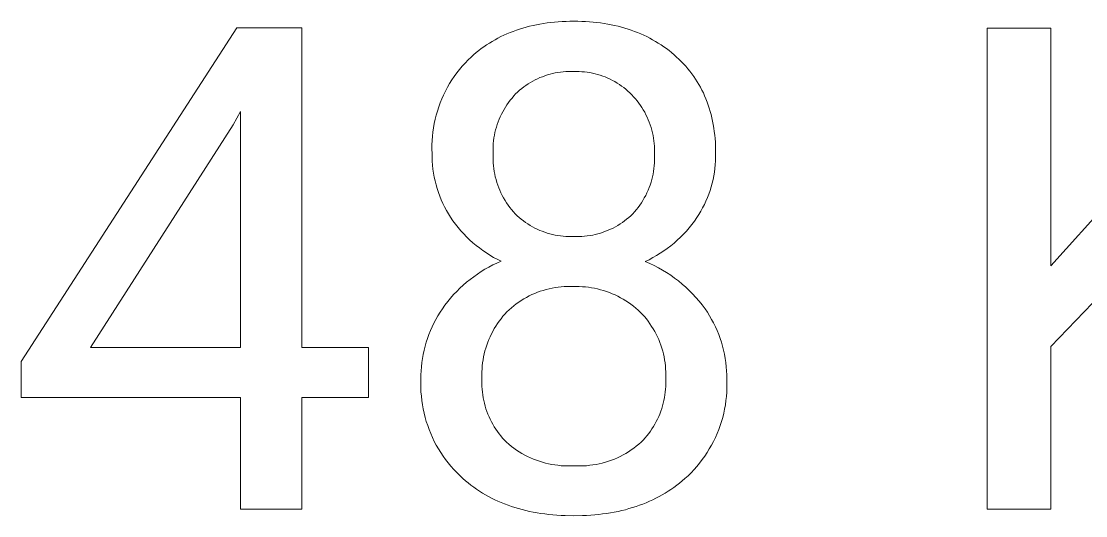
# Model space of a CAD drawing. Header units: millimetres. Extents: x 0 to 5466, y 0 to 3819.
# Drawn here: x 4351.3 to 4465.8, y 431.2 to 484.4 of the extents above; entities that cross this region are included whole.
import ezdxf

# ---------------------------------------------------------------- set-up
doc = ezdxf.new("R2010")
doc.units = ezdxf.units.MM
doc.header["$MEASUREMENT"] = 0
doc.layers.add('Domyślny', color=7, linetype='Continuous', true_color=0x000000)

msp = doc.modelspace()

# ---------------------------------------------------------------- linework, layer by layer
at = {"layer": 'Domyślny', "color": 18, "lineweight": 15, "true_color": 0x000000}
for p, q in [((4408.25, 484.24), (4408.65, 484.28)), ((4408.65, 484.28), (4409.05, 484.31)), ((4409.05, 484.31), (4409.46, 484.34)), ((4409.46, 484.34), (4409.88, 484.36)), ((4409.88, 484.36), (4410.3, 484.37)), ((4410.3, 484.37), (4410.72, 484.37)), ((4410.72, 484.37), (4411.15, 484.37)), ((4411.15, 484.37), (4411.57, 484.36)), ((4411.57, 484.36), (4411.98, 484.34)), ((4411.98, 484.34), (4412.39, 484.31)), ((4412.39, 484.31), (4412.79, 484.28)), ((4412.79, 484.28), (4413.19, 484.24)), ((4351.29, 447.79), (4374.46, 483.67)), ((4374.46, 483.67), (4381.46, 483.67)), ((4381.46, 483.67), (4381.46, 449.29)), ((4403.52, 483.02), (4403.86, 483.16)), ((4403.86, 483.16), (4404.19, 483.29)), ((4404.19, 483.29), (4404.54, 483.41)), ((4404.54, 483.41), (4404.88, 483.53)), ((4404.88, 483.53), (4405.24, 483.64)), ((4405.24, 483.64), (4405.59, 483.74)), ((4405.59, 483.74), (4405.96, 483.83)), ((4405.96, 483.83), (4406.33, 483.92)), ((4406.33, 483.92), (4406.7, 484)), ((4406.7, 484), (4407.08, 484.07)), ((4407.08, 484.07), (4407.46, 484.13)), ((4407.46, 484.13), (4407.85, 484.19)), ((4407.85, 484.19), (4408.25, 484.24)), ((4413.19, 484.24), (4413.58, 484.19)), ((4413.58, 484.19), (4413.97, 484.13)), ((4413.97, 484.13), (4414.36, 484.07)), ((4414.36, 484.07), (4414.74, 484)), ((4414.74, 484), (4415.11, 483.92)), ((4415.11, 483.92), (4415.48, 483.83)), ((4415.48, 483.83), (4415.84, 483.74)), ((4415.84, 483.74), (4416.2, 483.64)), ((4416.2, 483.64), (4416.55, 483.53)), ((4416.55, 483.53), (4416.9, 483.41)), ((4416.9, 483.41), (4417.24, 483.29)), ((4417.24, 483.29), (4417.58, 483.16)), ((4417.58, 483.16), (4417.91, 483.02)), ((4455.19, 431.91), (4455.19, 483.65)), ((4455.19, 483.65), (4462.01, 483.65)), ((4462.01, 483.65), (4462.01, 458.06)), ((4462.01, 458.06), (4485.02, 483.65)), ((4401.34, 481.84), (4401.64, 482.03)), ((4401.64, 482.03), (4401.94, 482.21)), ((4401.94, 482.21), (4402.25, 482.39)), ((4402.25, 482.39), (4402.56, 482.56)), ((4402.56, 482.56), (4402.88, 482.72)), ((4402.88, 482.72), (4403.2, 482.87)), ((4403.2, 482.87), (4403.52, 483.02)), ((4417.91, 483.02), (4418.24, 482.87)), ((4418.24, 482.87), (4418.56, 482.72)), ((4418.56, 482.72), (4418.88, 482.56)), ((4418.88, 482.56), (4419.19, 482.39)), ((4419.19, 482.39), (4419.5, 482.21)), ((4419.5, 482.21), (4419.8, 482.03)), ((4419.8, 482.03), (4420.1, 481.84)), ((4399.94, 480.77), (4400.21, 481)), ((4400.21, 481), (4400.49, 481.22)), ((4400.49, 481.22), (4400.77, 481.43)), ((4400.77, 481.43), (4401.05, 481.64)), ((4401.05, 481.64), (4401.34, 481.84)), ((4420.1, 481.84), (4420.39, 481.64)), ((4420.39, 481.64), (4420.68, 481.43)), ((4420.68, 481.43), (4420.96, 481.22)), ((4420.96, 481.22), (4421.23, 481)), ((4421.23, 481), (4421.5, 480.77)), ((4398.71, 479.53), (4399.02, 479.88)), ((4399.02, 479.88), (4399.34, 480.21)), ((4399.34, 480.21), (4399.67, 480.53)), ((4399.67, 480.53), (4399.94, 480.77)), ((4421.5, 480.77), (4421.77, 480.53)), ((4421.77, 480.53), (4422.03, 480.29)), ((4422.03, 480.29), (4422.28, 480.04)), ((4422.28, 480.04), (4422.53, 479.79)), ((4422.53, 479.79), (4422.76, 479.53)), ((4397.86, 478.44), (4398.13, 478.81)), ((4398.13, 478.81), (4398.42, 479.18)), ((4398.42, 479.18), (4398.71, 479.53)), ((4407.89, 478.6), (4407.61, 478.51)), ((4408.16, 478.68), (4407.89, 478.6)), ((4408.44, 478.75), (4408.16, 478.68)), ((4408.72, 478.81), (4408.44, 478.75)), ((4409, 478.86), (4408.72, 478.81)), ((4409.29, 478.9), (4409, 478.86)), ((4409.57, 478.94), (4409.29, 478.9)), ((4409.86, 478.96), (4409.57, 478.94)), ((4410.15, 478.97), (4409.86, 478.96)), ((4410.43, 478.97), (4410.15, 478.97)), ((4410.72, 478.97), (4410.43, 478.97)), ((4411.01, 478.97), (4410.72, 478.97)), ((4411.3, 478.97), (4411.01, 478.97)), ((4411.58, 478.95), (4411.3, 478.97)), ((4411.87, 478.93), (4411.58, 478.95)), ((4412.16, 478.89), (4411.87, 478.93)), ((4412.44, 478.85), (4412.16, 478.89)), ((4412.72, 478.79), (4412.44, 478.85)), ((4413, 478.73), (4412.72, 478.79)), ((4413.28, 478.66), (4413, 478.73)), ((4413.56, 478.57), (4413.28, 478.66)), ((4413.83, 478.48), (4413.56, 478.57)), ((4422.76, 479.53), (4422.99, 479.26)), ((4422.99, 479.26), (4423.21, 479)), ((4423.21, 479), (4423.42, 478.72)), ((4423.42, 478.72), (4423.62, 478.44)), ((4397.13, 477.27), (4397.36, 477.67)), ((4397.36, 477.67), (4397.6, 478.06)), ((4397.6, 478.06), (4397.86, 478.44)), ((4405.57, 477.48), (4405.33, 477.31)), ((4405.81, 477.64), (4405.57, 477.48)), ((4406.05, 477.79), (4405.81, 477.64)), ((4406.3, 477.93), (4406.05, 477.79)), ((4406.56, 478.06), (4406.3, 477.93)), ((4406.81, 478.19), (4406.56, 478.06)), ((4407.08, 478.31), (4406.81, 478.19)), ((4407.34, 478.41), (4407.08, 478.31)), ((4407.61, 478.51), (4407.34, 478.41)), ((4414.1, 478.38), (4413.83, 478.48)), ((4414.36, 478.27), (4414.1, 478.38)), ((4414.62, 478.14), (4414.36, 478.27)), ((4414.88, 478.01), (4414.62, 478.14)), ((4415.13, 477.88), (4414.88, 478.01)), ((4415.38, 477.73), (4415.13, 477.88)), ((4415.62, 477.57), (4415.38, 477.73)), ((4415.86, 477.41), (4415.62, 477.57)), ((4416.09, 477.24), (4415.86, 477.41)), ((4423.62, 478.44), (4423.81, 478.16)), ((4423.81, 478.16), (4423.99, 477.87)), ((4423.99, 477.87), (4424.17, 477.57)), ((4424.17, 477.57), (4424.34, 477.27)), ((4396.52, 476.02), (4396.71, 476.44)), ((4396.71, 476.44), (4396.91, 476.86)), ((4396.91, 476.86), (4397.13, 477.27)), ((4404.26, 476.35), (4404.07, 476.12)), ((4404.46, 476.56), (4404.26, 476.35)), ((4404.67, 476.76), (4404.46, 476.56)), ((4404.89, 476.95), (4404.67, 476.76)), ((4405.11, 477.13), (4404.89, 476.95)), ((4405.33, 477.31), (4405.11, 477.13)), ((4416.31, 477.06), (4416.09, 477.24)), ((4416.53, 476.87), (4416.31, 477.06)), ((4416.74, 476.68), (4416.53, 476.87)), ((4416.95, 476.47), (4416.74, 476.68)), ((4417.15, 476.26), (4416.95, 476.47)), ((4424.34, 477.27), (4424.5, 476.97)), ((4424.5, 476.97), (4424.65, 476.66)), ((4424.65, 476.66), (4424.79, 476.34)), ((4424.79, 476.34), (4424.93, 476.02)), ((4396.05, 474.72), (4396.19, 475.16)), ((4396.19, 475.16), (4396.35, 475.59)), ((4396.35, 475.59), (4396.52, 476.02)), ((4403.37, 475.15), (4403.22, 474.9)), ((4403.53, 475.4), (4403.37, 475.15)), ((4403.7, 475.65), (4403.53, 475.4)), ((4403.88, 475.89), (4403.7, 475.65)), ((4404.07, 476.12), (4403.88, 475.89)), ((4417.34, 476.04), (4417.15, 476.26)), ((4417.53, 475.81), (4417.34, 476.04)), ((4417.71, 475.57), (4417.53, 475.81)), ((4417.88, 475.33), (4417.71, 475.57)), ((4418.04, 475.09), (4417.88, 475.33)), ((4424.93, 476.02), (4425.06, 475.69)), ((4425.06, 475.69), (4425.17, 475.36)), ((4425.17, 475.36), (4425.29, 475.03)), ((4374.86, 474.68), (4374.08, 473.24)), ((4374.86, 449.29), (4374.86, 474.68)), ((4395.8, 473.83), (4395.92, 474.28)), ((4395.92, 474.28), (4396.05, 474.72)), ((4402.81, 474.11), (4402.69, 473.83)), ((4402.94, 474.37), (4402.81, 474.11)), ((4403.07, 474.64), (4402.94, 474.37)), ((4403.22, 474.9), (4403.07, 474.64)), ((4418.19, 474.84), (4418.04, 475.09)), ((4418.34, 474.58), (4418.19, 474.84)), ((4418.47, 474.32), (4418.34, 474.58)), ((4418.6, 474.05), (4418.47, 474.32)), ((4418.72, 473.78), (4418.6, 474.05)), ((4425.29, 475.03), (4425.39, 474.68)), ((4425.39, 474.68), (4425.48, 474.34)), ((4425.48, 474.34), (4425.57, 473.98)), ((4425.57, 473.98), (4425.64, 473.62)), ((4374.08, 473.24), (4358.75, 449.29)), ((4395.56, 472.46), (4395.63, 472.92)), ((4395.63, 472.92), (4395.71, 473.38)), ((4395.71, 473.38), (4395.8, 473.83)), ((4402.39, 472.99), (4402.31, 472.7)), ((4402.48, 473.27), (4402.39, 472.99)), ((4402.58, 473.55), (4402.48, 473.27)), ((4402.69, 473.83), (4402.58, 473.55)), ((4418.83, 473.51), (4418.72, 473.78)), ((4418.93, 473.23), (4418.83, 473.51)), ((4419.02, 472.95), (4418.93, 473.23)), ((4419.1, 472.67), (4419.02, 472.95)), ((4425.64, 473.62), (4425.71, 473.26)), ((4425.71, 473.26), (4425.77, 472.89)), ((4425.77, 472.89), (4425.83, 472.52)), ((4395.48, 471.54), (4395.51, 472)), ((4395.51, 472), (4395.56, 472.46)), ((4402.13, 471.83), (4402.09, 471.53)), ((4402.18, 472.12), (4402.13, 471.83)), ((4402.24, 472.41), (4402.18, 472.12)), ((4402.31, 472.7), (4402.24, 472.41)), ((4419.18, 472.39), (4419.1, 472.67)), ((4419.24, 472.1), (4419.18, 472.39)), ((4419.29, 471.81), (4419.24, 472.1)), ((4419.33, 471.52), (4419.29, 471.81)), ((4425.83, 472.52), (4425.87, 472.14)), ((4425.87, 472.14), (4425.91, 471.75)), ((4425.91, 471.75), (4425.94, 471.36)), ((4395.46, 471.08), (4395.48, 471.54)), ((4395.46, 470.62), (4395.46, 471.08)), ((4395.47, 470.16), (4395.46, 470.62)), ((4402.04, 470.94), (4402.03, 470.64)), ((4402.03, 470.64), (4402.03, 470.35)), ((4402.06, 471.24), (4402.04, 470.94)), ((4402.09, 471.53), (4402.06, 471.24)), ((4419.37, 471.23), (4419.33, 471.52)), ((4419.39, 470.93), (4419.37, 471.23)), ((4419.41, 470.64), (4419.39, 470.93)), ((4419.41, 470.34), (4419.41, 470.64)), ((4425.94, 471.36), (4425.96, 470.97)), ((4425.96, 470.97), (4425.97, 470.56)), ((4425.97, 470.56), (4425.97, 470.16)), ((4395.47, 469.73), (4395.47, 470.16)), ((4395.49, 469.31), (4395.47, 469.73)), ((4402.03, 470.35), (4402.04, 470.05)), ((4402.04, 470.05), (4402.03, 469.74)), ((4402.03, 469.74), (4402.04, 469.44)), ((4402.04, 469.44), (4402.05, 469.14)), ((4419.4, 470.05), (4419.41, 470.34)), ((4419.41, 469.74), (4419.4, 470.05)), ((4419.4, 469.14), (4419.41, 469.44)), ((4419.41, 469.44), (4419.41, 469.74)), ((4425.97, 469.75), (4425.96, 469.35)), ((4425.97, 470.16), (4425.97, 469.75)), ((4395.52, 468.88), (4395.49, 469.31)), ((4395.57, 468.46), (4395.52, 468.88)), ((4395.63, 468.03), (4395.57, 468.46)), ((4402.05, 469.14), (4402.07, 468.83)), ((4402.07, 468.83), (4402.11, 468.53)), ((4402.11, 468.53), (4402.15, 468.23)), ((4419.3, 468.23), (4419.34, 468.53)), ((4419.34, 468.53), (4419.37, 468.83)), ((4419.37, 468.83), (4419.4, 469.14)), ((4425.89, 468.54), (4425.84, 468.14)), ((4425.93, 468.94), (4425.89, 468.54)), ((4425.96, 469.35), (4425.93, 468.94)), ((4395.7, 467.62), (4395.63, 468.03)), ((4395.79, 467.2), (4395.7, 467.62)), ((4395.9, 466.79), (4395.79, 467.2)), ((4402.15, 468.23), (4402.21, 467.93)), ((4402.21, 467.93), (4402.27, 467.63)), ((4402.27, 467.63), (4402.35, 467.34)), ((4402.35, 467.34), (4402.44, 467.04)), ((4419.02, 467.05), (4419.1, 467.34)), ((4419.1, 467.34), (4419.18, 467.64)), ((4419.18, 467.64), (4419.24, 467.93)), ((4419.24, 467.93), (4419.3, 468.23)), ((4425.69, 467.34), (4425.6, 466.95)), ((4425.77, 467.74), (4425.69, 467.34)), ((4425.84, 468.14), (4425.77, 467.74)), ((4396.01, 466.38), (4395.9, 466.79)), ((4396.15, 465.97), (4396.01, 466.38)), ((4396.29, 465.57), (4396.15, 465.97)), ((4402.44, 467.04), (4402.53, 466.76)), ((4402.53, 466.76), (4402.64, 466.47)), ((4402.64, 466.47), (4402.76, 466.19)), ((4402.76, 466.19), (4402.88, 465.91)), ((4418.58, 465.92), (4418.7, 466.19)), ((4418.7, 466.19), (4418.82, 466.48)), ((4418.82, 466.48), (4418.92, 466.76)), ((4418.92, 466.76), (4419.02, 467.05)), ((4425.37, 466.17), (4425.23, 465.79)), ((4425.49, 466.56), (4425.37, 466.17)), ((4425.6, 466.95), (4425.49, 466.56)), ((4396.45, 465.18), (4396.29, 465.57)), ((4396.63, 464.79), (4396.45, 465.18)), ((4402.88, 465.91), (4403.02, 465.64)), ((4403.02, 465.64), (4403.16, 465.37)), ((4403.16, 465.37), (4403.32, 465.11)), ((4403.32, 465.11), (4403.48, 464.85)), ((4403.48, 464.85), (4403.65, 464.6)), ((4417.82, 464.6), (4417.99, 464.86)), ((4417.99, 464.86), (4418.15, 465.11)), ((4418.15, 465.11), (4418.3, 465.38)), ((4418.3, 465.38), (4418.45, 465.64)), ((4418.45, 465.64), (4418.58, 465.92)), ((4424.93, 465.03), (4424.76, 464.67)), ((4425.09, 465.41), (4424.93, 465.03)), ((4425.23, 465.79), (4425.09, 465.41)), ((4396.81, 464.4), (4396.63, 464.79)), ((4397.01, 464.03), (4396.81, 464.4)), ((4397.23, 463.66), (4397.01, 464.03)), ((4403.65, 464.6), (4403.83, 464.36)), ((4403.83, 464.36), (4404.02, 464.12)), ((4404.02, 464.12), (4404.22, 463.89)), ((4404.22, 463.89), (4404.42, 463.66)), ((4417.06, 463.66), (4417.26, 463.89)), ((4417.26, 463.89), (4417.45, 464.12)), ((4417.45, 464.12), (4417.64, 464.36)), ((4417.64, 464.36), (4417.82, 464.6)), ((4424.38, 463.95), (4424.17, 463.6)), ((4424.57, 464.3), (4424.38, 463.95)), ((4424.76, 464.67), (4424.57, 464.3)), ((4397.45, 463.3), (4397.23, 463.66)), ((4397.71, 462.92), (4397.45, 463.3)), ((4397.98, 462.55), (4397.71, 462.92)), ((4398.27, 462.2), (4397.98, 462.55)), ((4404.42, 463.66), (4404.63, 463.46)), ((4404.63, 463.46), (4404.85, 463.26)), ((4404.85, 463.26), (4405.07, 463.08)), ((4405.07, 463.08), (4405.3, 462.9)), ((4405.3, 462.9), (4405.53, 462.73)), ((4405.53, 462.73), (4405.77, 462.57)), ((4405.77, 462.57), (4406.02, 462.41)), ((4415.45, 462.41), (4415.7, 462.57)), ((4415.7, 462.57), (4415.94, 462.73)), ((4415.94, 462.73), (4416.17, 462.9)), ((4416.17, 462.9), (4416.4, 463.08)), ((4416.4, 463.08), (4416.63, 463.27)), ((4416.63, 463.27), (4416.85, 463.46)), ((4416.85, 463.46), (4417.06, 463.66)), ((4423.69, 462.88), (4423.41, 462.52)), ((4423.95, 463.26), (4423.69, 462.88)), ((4424.17, 463.6), (4423.95, 463.26)), ((4398.56, 461.85), (4398.27, 462.2)), ((4398.87, 461.51), (4398.56, 461.85)), ((4399.19, 461.18), (4398.87, 461.51)), ((4406.02, 462.41), (4406.27, 462.27)), ((4406.27, 462.27), (4406.52, 462.13)), ((4406.52, 462.13), (4406.78, 462)), ((4406.78, 462), (4407.05, 461.88)), ((4407.05, 461.88), (4407.32, 461.78)), ((4407.32, 461.78), (4407.59, 461.68)), ((4407.59, 461.68), (4407.86, 461.59)), ((4407.86, 461.59), (4408.14, 461.5)), ((4408.14, 461.5), (4408.42, 461.43)), ((4408.42, 461.43), (4408.7, 461.37)), ((4412.75, 461.37), (4413.03, 461.44)), ((4413.03, 461.44), (4413.31, 461.51)), ((4413.31, 461.51), (4413.59, 461.59)), ((4413.59, 461.59), (4413.87, 461.68)), ((4413.87, 461.68), (4414.14, 461.78)), ((4414.14, 461.78), (4414.41, 461.89)), ((4414.41, 461.89), (4414.68, 462.01)), ((4414.68, 462.01), (4414.94, 462.13)), ((4414.94, 462.13), (4415.2, 462.27)), ((4415.2, 462.27), (4415.45, 462.41)), ((4422.5, 461.47), (4422.18, 461.14)), ((4422.82, 461.81), (4422.5, 461.47)), ((4423.12, 462.16), (4422.82, 461.81)), ((4423.41, 462.52), (4423.12, 462.16)), ((4399.51, 460.87), (4399.19, 461.18)), ((4399.85, 460.56), (4399.51, 460.87)), ((4400.2, 460.27), (4399.85, 460.56)), ((4400.56, 459.99), (4400.2, 460.27)), ((4408.7, 461.37), (4408.99, 461.32)), ((4408.99, 461.32), (4409.28, 461.28)), ((4409.28, 461.28), (4409.56, 461.25)), ((4409.56, 461.25), (4409.85, 461.23)), ((4409.85, 461.23), (4410.14, 461.21)), ((4410.14, 461.21), (4410.43, 461.21)), ((4410.43, 461.21), (4410.72, 461.22)), ((4410.72, 461.22), (4411.01, 461.21)), ((4411.01, 461.21), (4411.3, 461.22)), ((4411.3, 461.22), (4411.59, 461.23)), ((4411.59, 461.23), (4411.88, 461.25)), ((4411.88, 461.25), (4412.17, 461.28)), ((4412.17, 461.28), (4412.46, 461.32)), ((4412.46, 461.32), (4412.75, 461.37)), ((4421.5, 460.52), (4421.14, 460.23)), ((4421.84, 460.83), (4421.5, 460.52)), ((4422.18, 461.14), (4421.84, 460.83)), ((4400.93, 459.72), (4400.56, 459.99)), ((4401.31, 459.46), (4400.93, 459.72)), ((4401.69, 459.22), (4401.31, 459.46)), ((4402.09, 458.98), (4401.69, 459.22)), ((4419.62, 459.18), (4419.22, 458.95)), ((4420.02, 459.42), (4419.62, 459.18)), ((4420.4, 459.68), (4420.02, 459.42)), ((4420.77, 459.95), (4420.4, 459.68)), ((4421.14, 460.23), (4420.77, 459.95)), ((4401.58, 457.94), (4402.01, 458.16)), ((4402.01, 458.16), (4402.45, 458.37)), ((4402.49, 458.77), (4402.09, 458.98)), ((4402.45, 458.37), (4402.9, 458.56)), ((4402.9, 458.56), (4402.49, 458.77)), ((4418.82, 458.73), (4418.4, 458.53)), ((4418.4, 458.53), (4418.88, 458.32)), ((4419.22, 458.95), (4418.82, 458.73)), ((4418.88, 458.32), (4419.35, 458.1)), ((4419.35, 458.1), (4419.81, 457.86)), ((4399.56, 456.61), (4399.95, 456.9)), ((4399.95, 456.9), (4400.34, 457.18)), ((4400.34, 457.18), (4400.75, 457.45)), ((4400.75, 457.45), (4401.16, 457.7)), ((4401.16, 457.7), (4401.58, 457.94)), ((4419.81, 457.86), (4420.26, 457.61)), ((4420.26, 457.61), (4420.7, 457.34)), ((4420.7, 457.34), (4421.14, 457.05)), ((4421.14, 457.05), (4421.56, 456.75)), ((4398.12, 455.32), (4398.46, 455.66)), ((4398.46, 455.66), (4398.82, 455.99)), ((4398.82, 455.99), (4399.18, 456.31)), ((4399.18, 456.31), (4399.56, 456.61)), ((4408.38, 455.67), (4408.06, 455.6)), ((4408.7, 455.73), (4408.38, 455.67)), ((4409.02, 455.77), (4408.7, 455.73)), ((4409.34, 455.81), (4409.02, 455.77)), ((4409.67, 455.83), (4409.34, 455.81)), ((4410, 455.84), (4409.67, 455.83)), ((4410.32, 455.84), (4410, 455.84)), ((4410.65, 455.83), (4410.32, 455.84)), ((4410.98, 455.84), (4410.65, 455.83)), ((4411.31, 455.84), (4410.98, 455.84)), ((4411.64, 455.82), (4411.31, 455.84)), ((4411.97, 455.8), (4411.64, 455.82)), ((4412.3, 455.76), (4411.97, 455.8)), ((4412.63, 455.71), (4412.3, 455.76)), ((4412.95, 455.65), (4412.63, 455.71)), ((4421.56, 456.75), (4421.97, 456.44)), ((4421.97, 456.44), (4422.37, 456.11)), ((4422.37, 456.11), (4422.76, 455.77)), ((4422.76, 455.77), (4423.14, 455.41)), ((4468.34, 455.97), (4462.01, 449.4)), ((4397.16, 454.23), (4397.47, 454.6)), ((4397.47, 454.6), (4397.79, 454.97)), ((4397.79, 454.97), (4398.12, 455.32)), ((4405.34, 454.51), (4405.06, 454.34)), ((4405.62, 454.67), (4405.34, 454.51)), ((4405.91, 454.83), (4405.62, 454.67)), ((4406.21, 454.97), (4405.91, 454.83)), ((4406.51, 455.1), (4406.21, 454.97)), ((4406.81, 455.22), (4406.51, 455.1)), ((4407.11, 455.33), (4406.81, 455.22)), ((4407.43, 455.43), (4407.11, 455.33)), ((4407.74, 455.52), (4407.43, 455.43)), ((4408.06, 455.6), (4407.74, 455.52)), ((4413.28, 455.58), (4412.95, 455.65)), ((4413.6, 455.5), (4413.28, 455.58)), ((4413.92, 455.41), (4413.6, 455.5)), ((4414.23, 455.31), (4413.92, 455.41)), ((4414.54, 455.2), (4414.23, 455.31)), ((4414.85, 455.07), (4414.54, 455.2)), ((4415.15, 454.94), (4414.85, 455.07)), ((4415.45, 454.8), (4415.15, 454.94)), ((4415.74, 454.64), (4415.45, 454.8)), ((4416.03, 454.48), (4415.74, 454.64)), ((4423.14, 455.41), (4423.5, 455.04)), ((4423.5, 455.04), (4423.85, 454.66)), ((4423.85, 454.66), (4424.19, 454.27)), ((4396.33, 453.08), (4396.58, 453.45)), ((4396.58, 453.45), (4396.86, 453.84)), ((4396.86, 453.84), (4397.16, 454.23)), ((4404.01, 453.56), (4403.77, 453.35)), ((4404.27, 453.77), (4404.01, 453.56)), ((4404.52, 453.97), (4404.27, 453.77)), ((4404.79, 454.16), (4404.52, 453.97)), ((4405.06, 454.34), (4404.79, 454.16)), ((4416.31, 454.31), (4416.03, 454.48)), ((4416.59, 454.13), (4416.31, 454.31)), ((4416.86, 453.94), (4416.59, 454.13)), ((4417.13, 453.74), (4416.86, 453.94)), ((4417.38, 453.53), (4417.13, 453.74)), ((4417.63, 453.31), (4417.38, 453.53)), ((4424.19, 454.27), (4424.52, 453.87)), ((4424.52, 453.87), (4424.83, 453.45)), ((4424.83, 453.45), (4425.08, 453.08)), ((4395.67, 451.91), (4395.88, 452.31)), ((4395.88, 452.31), (4396.1, 452.7)), ((4396.1, 452.7), (4396.33, 453.08)), ((4402.89, 452.38), (4402.7, 452.12)), ((4403.1, 452.64), (4402.89, 452.38)), ((4403.31, 452.88), (4403.1, 452.64)), ((4403.53, 453.12), (4403.31, 452.88)), ((4403.77, 453.35), (4403.53, 453.12)), ((4417.87, 453.09), (4417.63, 453.31)), ((4418.1, 452.85), (4417.87, 453.09)), ((4418.31, 452.61), (4418.1, 452.85)), ((4418.52, 452.36), (4418.31, 452.61)), ((4418.72, 452.1), (4418.52, 452.36)), ((4425.08, 453.08), (4425.32, 452.7)), ((4425.32, 452.7), (4425.54, 452.31)), ((4425.54, 452.31), (4425.75, 451.92)), ((4395.13, 450.69), (4395.3, 451.1)), ((4395.3, 451.1), (4395.48, 451.51)), ((4395.48, 451.51), (4395.67, 451.91)), ((4402.16, 451.31), (4402, 451.02)), ((4402.33, 451.59), (4402.16, 451.31)), ((4402.51, 451.86), (4402.33, 451.59)), ((4402.7, 452.12), (4402.51, 451.86)), ((4418.91, 451.83), (4418.72, 452.1)), ((4419.09, 451.56), (4418.91, 451.83)), ((4419.26, 451.29), (4419.09, 451.56)), ((4419.42, 451.01), (4419.26, 451.29)), ((4425.75, 451.92), (4425.95, 451.52)), ((4425.95, 451.52), (4426.13, 451.11)), ((4426.13, 451.11), (4426.3, 450.69)), ((4394.84, 449.84), (4394.98, 450.27)), ((4394.98, 450.27), (4395.13, 450.69)), ((4401.58, 450.14), (4401.46, 449.84)), ((4401.71, 450.44), (4401.58, 450.14)), ((4401.85, 450.74), (4401.71, 450.44)), ((4402, 451.02), (4401.85, 450.74)), ((4419.58, 450.72), (4419.42, 451.01)), ((4419.72, 450.43), (4419.58, 450.72)), ((4419.85, 450.13), (4419.72, 450.43)), ((4419.97, 449.83), (4419.85, 450.13)), ((4426.3, 450.69), (4426.46, 450.27)), ((4426.46, 450.27), (4426.6, 449.85)), ((4358.75, 449.29), (4374.86, 449.29)), ((4381.46, 449.29), (4388.65, 449.29)), ((4388.65, 449.29), (4388.65, 443.92)), ((4394.52, 448.54), (4394.61, 448.98)), ((4394.61, 448.98), (4394.72, 449.41)), ((4394.72, 449.41), (4394.84, 449.84)), ((4401.16, 448.91), (4401.08, 448.59)), ((4401.25, 449.22), (4401.16, 448.91)), ((4401.35, 449.53), (4401.25, 449.22)), ((4401.46, 449.84), (4401.35, 449.53)), ((4420.08, 449.52), (4419.97, 449.83)), ((4420.19, 449.21), (4420.08, 449.52)), ((4420.28, 448.9), (4420.19, 449.21)), ((4420.36, 448.59), (4420.28, 448.9)), ((4426.6, 449.85), (4426.72, 449.42)), ((4426.72, 449.42), (4426.83, 448.99)), ((4426.83, 448.99), (4426.93, 448.55)), ((4462.01, 449.4), (4462.01, 431.91)), ((4351.29, 443.92), (4351.29, 447.79)), ((4394.32, 447.22), (4394.37, 447.66)), ((4394.37, 447.66), (4394.44, 448.1)), ((4394.44, 448.1), (4394.52, 448.54)), ((4400.95, 447.95), (4400.91, 447.63)), ((4401.01, 448.28), (4400.95, 447.95)), ((4401.08, 448.59), (4401.01, 448.28)), ((4420.43, 448.27), (4420.36, 448.59)), ((4420.48, 447.95), (4420.43, 448.27)), ((4420.53, 447.63), (4420.48, 447.95)), ((4426.93, 448.55), (4427.01, 448.11)), ((4427.01, 448.11), (4427.07, 447.66)), ((4427.07, 447.66), (4427.12, 447.22)), ((4394.27, 446.33), (4394.29, 446.77)), ((4394.29, 446.77), (4394.32, 447.22)), ((4400.85, 446.98), (4400.83, 446.66)), ((4400.83, 446.66), (4400.83, 446.33)), ((4400.87, 447.31), (4400.85, 446.98)), ((4400.91, 447.63), (4400.87, 447.31)), ((4420.57, 447.3), (4420.53, 447.63)), ((4420.59, 446.98), (4420.57, 447.3)), ((4420.61, 446.66), (4420.59, 446.98)), ((4420.61, 446.33), (4420.61, 446.66)), ((4427.12, 447.22), (4427.15, 446.77)), ((4427.15, 446.77), (4427.17, 446.33)), ((4394.26, 445.42), (4394.27, 445.88)), ((4394.26, 444.96), (4394.26, 445.42)), ((4394.27, 445.88), (4394.27, 446.33)), ((4400.83, 446.33), (4400.84, 446.01)), ((4400.84, 446.01), (4400.83, 445.7)), ((4400.83, 445.7), (4400.83, 445.4)), ((4400.83, 445.4), (4400.84, 445.09)), ((4420.6, 446.01), (4420.61, 446.33)), ((4420.62, 445.7), (4420.6, 446.01)), ((4420.61, 445.09), (4420.62, 445.4)), ((4420.62, 445.4), (4420.62, 445.7)), ((4427.17, 446.33), (4427.18, 445.88)), ((4427.18, 445.88), (4427.19, 445.42)), ((4427.19, 445.42), (4427.18, 444.96)), ((4394.28, 444.5), (4394.26, 444.96)), ((4394.32, 444.04), (4394.28, 444.5)), ((4400.84, 445.09), (4400.85, 444.79)), ((4400.85, 444.79), (4400.88, 444.48)), ((4400.88, 444.48), (4400.92, 444.18)), ((4420.52, 444.19), (4420.56, 444.49)), ((4420.56, 444.49), (4420.59, 444.79)), ((4420.59, 444.79), (4420.61, 445.09)), ((4427.17, 444.49), (4427.13, 444.03)), ((4427.18, 444.96), (4427.17, 444.49)), ((4374.86, 443.92), (4351.29, 443.92)), ((4374.86, 431.9), (4374.86, 443.92)), ((4388.65, 443.92), (4381.46, 443.92)), ((4381.46, 443.92), (4381.46, 431.9)), ((4394.37, 443.58), (4394.32, 444.04)), ((4394.43, 443.12), (4394.37, 443.58)), ((4394.52, 442.67), (4394.43, 443.12)), ((4400.92, 444.18), (4400.97, 443.88)), ((4400.97, 443.88), (4401.03, 443.58)), ((4401.03, 443.58), (4401.1, 443.28)), ((4401.1, 443.28), (4401.18, 442.99)), ((4420.26, 443), (4420.34, 443.29)), ((4420.34, 443.29), (4420.41, 443.59)), ((4420.41, 443.59), (4420.47, 443.89)), ((4420.47, 443.89), (4420.52, 444.19)), ((4427.02, 443.12), (4426.93, 442.66)), ((4427.08, 443.57), (4427.02, 443.12)), ((4427.13, 444.03), (4427.08, 443.57)), ((4394.61, 442.22), (4394.52, 442.67)), ((4394.73, 441.77), (4394.61, 442.22)), ((4401.18, 442.99), (4401.27, 442.7)), ((4401.27, 442.7), (4401.37, 442.41)), ((4401.37, 442.41), (4401.48, 442.13)), ((4401.48, 442.13), (4401.6, 441.84)), ((4419.85, 441.85), (4419.96, 442.13)), ((4419.96, 442.13), (4420.07, 442.42)), ((4420.07, 442.42), (4420.17, 442.71)), ((4420.17, 442.71), (4420.26, 443)), ((4426.84, 442.21), (4426.73, 441.76)), ((4426.93, 442.66), (4426.84, 442.21)), ((4394.85, 441.33), (4394.73, 441.77)), ((4395, 440.89), (4394.85, 441.33)), ((4395.15, 440.46), (4395, 440.89)), ((4401.6, 441.84), (4401.72, 441.57)), ((4401.72, 441.57), (4401.86, 441.29)), ((4401.86, 441.29), (4402.01, 441.03)), ((4402.01, 441.03), (4402.16, 440.76)), ((4419.12, 440.52), (4419.28, 440.78)), ((4419.28, 440.78), (4419.44, 441.04)), ((4419.44, 441.04), (4419.58, 441.31)), ((4419.58, 441.31), (4419.72, 441.58)), ((4419.72, 441.58), (4419.85, 441.85)), ((4426.46, 440.88), (4426.3, 440.45)), ((4426.6, 441.32), (4426.46, 440.88)), ((4426.73, 441.76), (4426.6, 441.32)), ((4395.33, 440.03), (4395.15, 440.46)), ((4395.51, 439.61), (4395.33, 440.03)), ((4402.16, 440.76), (4402.33, 440.51)), ((4402.33, 440.51), (4402.5, 440.25)), ((4402.5, 440.25), (4402.68, 440.01)), ((4402.68, 440.01), (4402.87, 439.77)), ((4402.87, 439.77), (4403.06, 439.54)), ((4418.38, 439.55), (4418.58, 439.79)), ((4418.58, 439.79), (4418.77, 440.02)), ((4418.77, 440.02), (4418.95, 440.27)), ((4418.95, 440.27), (4419.12, 440.52)), ((4426.13, 440.02), (4425.94, 439.6)), ((4426.3, 440.45), (4426.13, 440.02)), ((4395.71, 439.19), (4395.51, 439.61)), ((4395.93, 438.79), (4395.71, 439.19)), ((4396.16, 438.39), (4395.93, 438.79)), ((4403.06, 439.54), (4403.27, 439.31)), ((4403.27, 439.31), (4403.48, 439.09)), ((4403.48, 439.09), (4403.74, 438.87)), ((4403.74, 438.87), (4404, 438.65)), ((4404, 438.65), (4404.28, 438.45)), ((4417.17, 438.46), (4417.44, 438.67)), ((4417.44, 438.67), (4417.71, 438.88)), ((4417.71, 438.88), (4417.97, 439.11)), ((4417.97, 439.11), (4418.18, 439.33)), ((4418.18, 439.33), (4418.38, 439.55)), ((4425.52, 438.77), (4425.29, 438.37)), ((4425.74, 439.18), (4425.52, 438.77)), ((4425.94, 439.6), (4425.74, 439.18)), ((4396.4, 437.99), (4396.16, 438.39)), ((4396.65, 437.61), (4396.4, 437.99)), ((4396.92, 437.23), (4396.65, 437.61)), ((4404.28, 438.45), (4404.56, 438.25)), ((4404.56, 438.25), (4404.85, 438.06)), ((4404.85, 438.06), (4405.14, 437.89)), ((4405.14, 437.89), (4405.44, 437.72)), ((4405.44, 437.72), (4405.74, 437.56)), ((4405.74, 437.56), (4406.05, 437.42)), ((4406.05, 437.42), (4406.37, 437.28)), ((4415.08, 437.29), (4415.4, 437.42)), ((4415.4, 437.42), (4415.71, 437.57)), ((4415.71, 437.57), (4416.01, 437.73)), ((4416.01, 437.73), (4416.31, 437.9)), ((4416.31, 437.9), (4416.6, 438.07)), ((4416.6, 438.07), (4416.89, 438.26)), ((4416.89, 438.26), (4417.17, 438.46)), ((4424.8, 437.59), (4424.53, 437.22)), ((4425.05, 437.98), (4424.8, 437.59)), ((4425.29, 438.37), (4425.05, 437.98)), ((4397.2, 436.87), (4396.92, 437.23)), ((4397.5, 436.51), (4397.2, 436.87)), ((4397.8, 436.17), (4397.5, 436.51)), ((4406.37, 437.28), (4406.69, 437.16)), ((4406.69, 437.16), (4407.01, 437.05)), ((4407.01, 437.05), (4407.34, 436.95)), ((4407.34, 436.95), (4407.67, 436.86)), ((4407.67, 436.86), (4408, 436.78)), ((4408, 436.78), (4408.34, 436.71)), ((4408.34, 436.71), (4408.67, 436.65)), ((4408.67, 436.65), (4409.01, 436.61)), ((4409.01, 436.61), (4409.35, 436.57)), ((4409.35, 436.57), (4409.7, 436.55)), ((4409.7, 436.55), (4410.04, 436.54)), ((4410.04, 436.54), (4410.38, 436.55)), ((4410.38, 436.55), (4410.72, 436.56)), ((4410.72, 436.56), (4411.06, 436.55)), ((4411.06, 436.55), (4411.41, 436.54)), ((4411.41, 436.54), (4411.75, 436.55)), ((4411.75, 436.55), (4412.09, 436.57)), ((4412.09, 436.57), (4412.43, 436.61)), ((4412.43, 436.61), (4412.77, 436.65)), ((4412.77, 436.65), (4413.11, 436.71)), ((4413.11, 436.71), (4413.45, 436.78)), ((4413.45, 436.78), (4413.78, 436.86)), ((4413.78, 436.86), (4414.11, 436.95)), ((4414.11, 436.95), (4414.44, 437.05)), ((4414.44, 437.05), (4414.76, 437.16)), ((4414.76, 437.16), (4415.08, 437.29)), ((4423.95, 436.5), (4423.65, 436.15)), ((4424.25, 436.85), (4423.95, 436.5)), ((4424.53, 437.22), (4424.25, 436.85)), ((4398.12, 435.83), (4397.8, 436.17)), ((4398.44, 435.51), (4398.12, 435.83)), ((4398.78, 435.19), (4398.44, 435.51)), ((4399.07, 434.95), (4398.78, 435.19)), ((4422.66, 435.18), (4422.38, 434.93)), ((4423, 435.49), (4422.66, 435.18)), ((4423.33, 435.81), (4423, 435.49)), ((4423.65, 436.15), (4423.33, 435.81)), ((4399.35, 434.71), (4399.07, 434.95)), ((4399.65, 434.48), (4399.35, 434.71)), ((4399.95, 434.25), (4399.65, 434.48)), ((4400.25, 434.04), (4399.95, 434.25)), ((4400.57, 433.83), (4400.25, 434.04)), ((4421.17, 434.02), (4420.86, 433.82)), ((4421.48, 434.24), (4421.17, 434.02)), ((4421.79, 434.46), (4421.48, 434.24)), ((4422.08, 434.69), (4421.79, 434.46)), ((4422.38, 434.93), (4422.08, 434.69)), ((4400.88, 433.63), (4400.57, 433.83)), ((4401.21, 433.44), (4400.88, 433.63)), ((4401.54, 433.26), (4401.21, 433.44)), ((4401.87, 433.08), (4401.54, 433.26)), ((4402.21, 432.91), (4401.87, 433.08)), ((4402.56, 432.75), (4402.21, 432.91)), ((4419.2, 432.9), (4418.86, 432.74)), ((4419.55, 433.07), (4419.2, 432.9)), ((4419.88, 433.24), (4419.55, 433.07)), ((4420.21, 433.43), (4419.88, 433.24)), ((4420.54, 433.62), (4420.21, 433.43)), ((4420.86, 433.82), (4420.54, 433.62)), ((4381.46, 431.9), (4374.86, 431.9)), ((4402.91, 432.6), (4402.56, 432.75)), ((4403.27, 432.46), (4402.91, 432.6)), ((4403.64, 432.32), (4403.27, 432.46)), ((4404.01, 432.19), (4403.64, 432.32)), ((4404.38, 432.07), (4404.01, 432.19)), ((4404.77, 431.96), (4404.38, 432.07)), ((4405.15, 431.85), (4404.77, 431.96)), ((4405.55, 431.75), (4405.15, 431.85)), ((4405.95, 431.66), (4405.55, 431.75)), ((4406.35, 431.58), (4405.95, 431.66)), ((4415.47, 431.66), (4415.07, 431.58)), ((4415.87, 431.75), (4415.47, 431.66)), ((4416.26, 431.84), (4415.87, 431.75)), ((4416.65, 431.95), (4416.26, 431.84)), ((4417.03, 432.06), (4416.65, 431.95)), ((4417.41, 432.18), (4417.03, 432.06)), ((4417.78, 432.31), (4417.41, 432.18)), ((4418.14, 432.44), (4417.78, 432.31)), ((4418.5, 432.59), (4418.14, 432.44)), ((4418.86, 432.74), (4418.5, 432.59)), ((4462.01, 431.91), (4455.19, 431.91)), ((4406.76, 431.51), (4406.35, 431.58)), ((4407.18, 431.44), (4406.76, 431.51)), ((4407.6, 431.38), (4407.18, 431.44)), ((4408.03, 431.33), (4407.6, 431.38)), ((4408.46, 431.29), (4408.03, 431.33)), ((4408.9, 431.25), (4408.46, 431.29)), ((4409.35, 431.23), (4408.9, 431.25)), ((4409.8, 431.21), (4409.35, 431.23)), ((4410.72, 431.19), (4409.8, 431.21)), ((4411.64, 431.21), (4410.72, 431.19)), ((4412.08, 431.23), (4411.64, 431.21)), ((4412.53, 431.25), (4412.08, 431.23)), ((4412.96, 431.29), (4412.53, 431.25)), ((4413.4, 431.33), (4412.96, 431.29)), ((4413.82, 431.38), (4413.4, 431.33)), ((4414.24, 431.44), (4413.82, 431.38)), ((4414.66, 431.5), (4414.24, 431.44)), ((4415.07, 431.58), (4414.66, 431.5))]:
    msp.add_line(p, q, dxfattribs=at)

doc.saveas('drawing.dxf')
